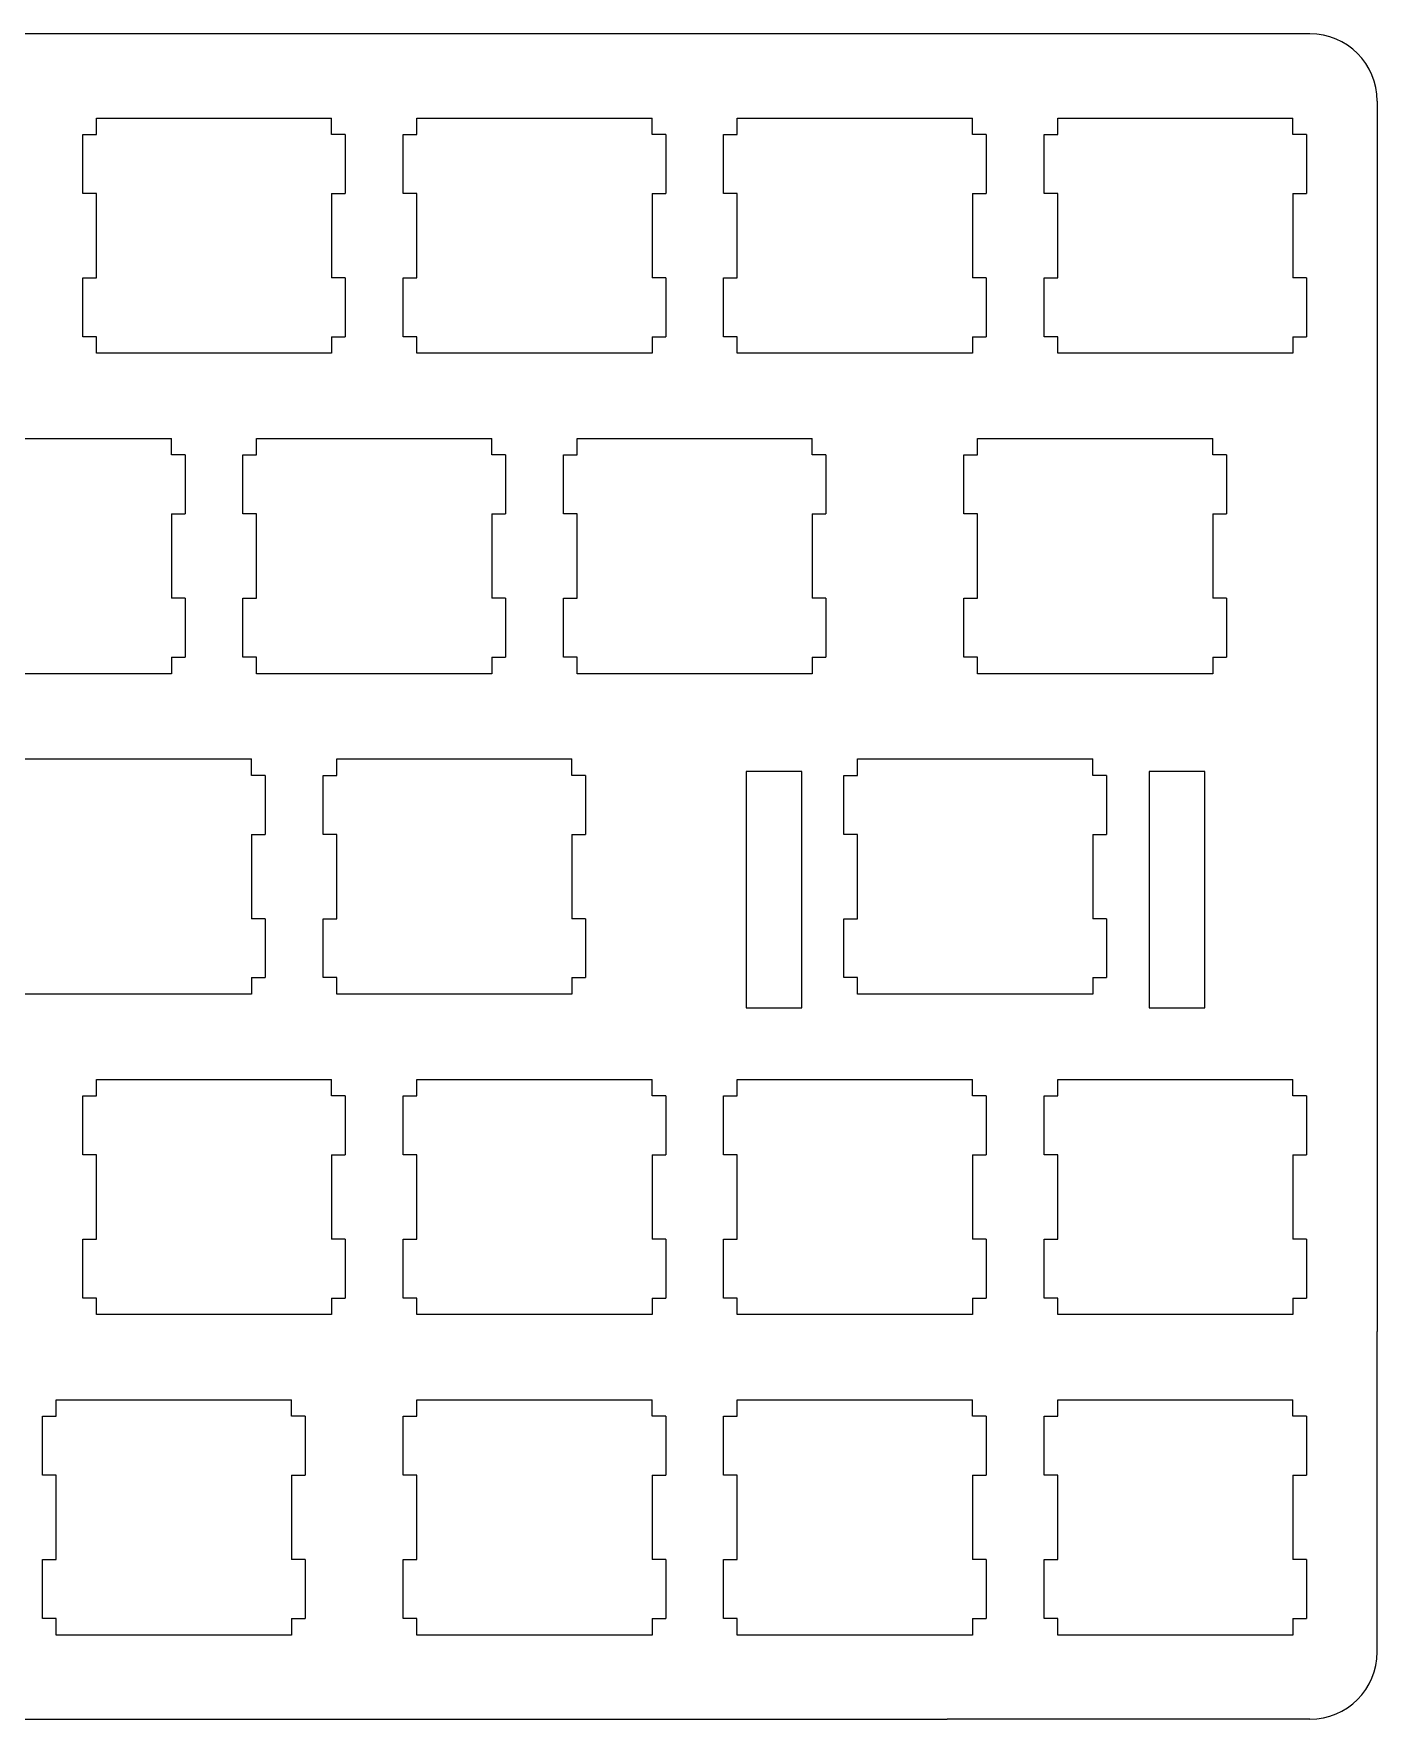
# Model space of a CAD drawing. Header units: millimetres. Extents: x 14 to 304, y 9 to 109.
# Drawn here: x 224.4 to 304.1, y 9.4 to 109.3 of the extents above; entities that cross this region are included whole.
import ezdxf

# ---------------------------------------------------------------- set-up
doc = ezdxf.new("R2010")
doc.units = ezdxf.units.MM
doc.layers.add('Layer_1', color=7, linetype='Continuous')

msp = doc.modelspace()

# ---------------------------------------------------------------- linework, layer by layer
at = {"layer": 'Layer_1', "linetype": 'ByBlock'}
for p, q in [((300.07, 109.313), (39.626, 109.31)), ((304.07, 105.313), (304.072, 32.37)), ((304.072, 13.37), (304.072, 32.37)), ((18.126, 9.37), (278.572, 9.37)), ((300.072, 9.37), (278.572, 9.37))]:
    msp.add_line(p, q, dxfattribs=at)
for points in [[(266.652, 65.563), (266.652, 51.563), (269.952, 51.563), (269.952, 65.563)], [(290.552, 65.563), (290.552, 51.563), (293.852, 51.563), (293.852, 65.563)]]:
    msp.add_lwpolyline(points, close=True, dxfattribs=at)
at = {"layer": 'Layer_1'}
for centre, start, end in [((300.07, 105.313), 0, 90), ((300.072, 13.37), 270, 0)]:
    msp.add_arc(centre, 4, start, end, dxfattribs=at)
at = {"layer": 'Layer_1', "linetype": 'ByBlock'}
for points in [[(228.127, 104.313), (228.127, 104.313), (242.072, 104.313), (242.072, 104.313)], [(228.127, 103.334), (228.127, 103.334), (228.127, 104.313), (228.127, 104.313)], [(242.072, 103.334), (242.072, 103.334), (242.072, 104.313), (242.072, 104.313)], [(247.127, 104.313), (247.127, 104.313), (261.072, 104.313), (261.072, 104.313)], [(247.127, 103.334), (247.127, 103.334), (247.127, 104.313), (247.127, 104.313)], [(261.072, 103.334), (261.072, 103.334), (261.072, 104.313), (261.072, 104.313)], [(266.127, 104.313), (266.127, 104.313), (280.072, 104.313), (280.072, 104.313)], [(266.127, 103.334), (266.127, 103.334), (266.127, 104.313), (266.127, 104.313)], [(280.072, 103.334), (280.072, 103.334), (280.072, 104.313), (280.072, 104.313)], [(285.127, 104.313), (285.127, 104.313), (299.072, 104.313), (299.072, 104.313)], [(285.127, 103.334), (285.127, 103.334), (285.127, 104.313), (285.127, 104.313)], [(299.072, 103.334), (299.072, 103.334), (299.072, 104.313), (299.072, 104.313)], [(227.315, 99.84), (227.315, 99.84), (227.315, 103.334), (227.315, 103.334)], [(227.315, 103.334), (227.315, 103.334), (228.127, 103.334), (228.127, 103.334)], [(242.883, 103.334), (242.883, 103.334), (242.072, 103.334), (242.072, 103.334)], [(242.883, 103.334), (242.883, 103.334), (242.883, 99.84), (242.883, 99.84)], [(246.315, 99.84), (246.315, 99.84), (246.315, 103.334), (246.315, 103.334)], [(246.315, 103.334), (246.315, 103.334), (247.127, 103.334), (247.127, 103.334)], [(261.883, 103.334), (261.883, 103.334), (261.072, 103.334), (261.072, 103.334)], [(261.883, 103.334), (261.883, 103.334), (261.883, 99.84), (261.883, 99.84)], [(265.315, 99.84), (265.315, 99.84), (265.315, 103.334), (265.315, 103.334)], [(265.315, 103.334), (265.315, 103.334), (266.127, 103.334), (266.127, 103.334)], [(280.883, 103.334), (280.883, 103.334), (280.072, 103.334), (280.072, 103.334)], [(280.883, 103.334), (280.883, 103.334), (280.883, 99.84), (280.883, 99.84)], [(284.315, 99.84), (284.315, 99.84), (284.315, 103.334), (284.315, 103.334)], [(284.315, 103.334), (284.315, 103.334), (285.127, 103.334), (285.127, 103.334)], [(299.883, 103.334), (299.883, 103.334), (299.072, 103.334), (299.072, 103.334)], [(299.883, 103.334), (299.883, 103.334), (299.883, 99.84), (299.883, 99.84)], [(228.127, 99.84), (228.127, 99.84), (227.315, 99.84), (227.315, 99.84)], [(228.127, 94.84), (228.127, 94.84), (228.127, 99.84), (228.127, 99.84)], [(242.072, 99.84), (242.072, 99.84), (242.072, 94.84), (242.072, 94.84)], [(242.072, 99.84), (242.072, 99.84), (242.883, 99.84), (242.883, 99.84)], [(247.127, 99.84), (247.127, 99.84), (246.315, 99.84), (246.315, 99.84)], [(247.127, 94.84), (247.127, 94.84), (247.127, 99.84), (247.127, 99.84)], [(261.072, 99.84), (261.072, 99.84), (261.072, 94.84), (261.072, 94.84)], [(261.072, 99.84), (261.072, 99.84), (261.883, 99.84), (261.883, 99.84)], [(266.127, 99.84), (266.127, 99.84), (265.315, 99.84), (265.315, 99.84)], [(266.127, 94.84), (266.127, 94.84), (266.127, 99.84), (266.127, 99.84)], [(280.072, 99.84), (280.072, 99.84), (280.072, 94.84), (280.072, 94.84)], [(280.072, 99.84), (280.072, 99.84), (280.883, 99.84), (280.883, 99.84)], [(285.127, 99.84), (285.127, 99.84), (284.315, 99.84), (284.315, 99.84)], [(285.127, 94.84), (285.127, 94.84), (285.127, 99.84), (285.127, 99.84)], [(299.072, 99.84), (299.072, 99.84), (299.072, 94.84), (299.072, 94.84)], [(299.072, 99.84), (299.072, 99.84), (299.883, 99.84), (299.883, 99.84)], [(227.315, 91.346), (227.315, 91.346), (227.315, 94.84), (227.315, 94.84)], [(227.315, 94.84), (227.315, 94.84), (228.127, 94.84), (228.127, 94.84)], [(242.883, 94.84), (242.883, 94.84), (242.072, 94.84), (242.072, 94.84)], [(242.883, 94.84), (242.883, 94.84), (242.883, 91.346), (242.883, 91.346)], [(246.315, 91.346), (246.315, 91.346), (246.315, 94.84), (246.315, 94.84)], [(246.315, 94.84), (246.315, 94.84), (247.127, 94.84), (247.127, 94.84)], [(261.883, 94.84), (261.883, 94.84), (261.072, 94.84), (261.072, 94.84)], [(261.883, 94.84), (261.883, 94.84), (261.883, 91.346), (261.883, 91.346)], [(265.315, 91.346), (265.315, 91.346), (265.315, 94.84), (265.315, 94.84)], [(265.315, 94.84), (265.315, 94.84), (266.127, 94.84), (266.127, 94.84)], [(280.883, 94.84), (280.883, 94.84), (280.072, 94.84), (280.072, 94.84)], [(280.883, 94.84), (280.883, 94.84), (280.883, 91.346), (280.883, 91.346)], [(284.315, 91.346), (284.315, 91.346), (284.315, 94.84), (284.315, 94.84)], [(284.315, 94.84), (284.315, 94.84), (285.127, 94.84), (285.127, 94.84)], [(299.883, 94.84), (299.883, 94.84), (299.072, 94.84), (299.072, 94.84)], [(299.883, 94.84), (299.883, 94.84), (299.883, 91.346), (299.883, 91.346)], [(228.127, 91.346), (228.127, 91.346), (227.315, 91.346), (227.315, 91.346)], [(228.127, 90.367), (228.127, 90.367), (228.127, 91.346), (228.127, 91.346)], [(242.072, 91.346), (242.072, 91.346), (242.883, 91.346), (242.883, 91.346)], [(242.072, 91.346), (242.072, 91.346), (242.072, 90.367), (242.072, 90.367)], [(247.127, 91.346), (247.127, 91.346), (246.315, 91.346), (246.315, 91.346)], [(247.127, 90.367), (247.127, 90.367), (247.127, 91.346), (247.127, 91.346)], [(261.072, 91.346), (261.072, 91.346), (261.883, 91.346), (261.883, 91.346)], [(261.072, 91.346), (261.072, 91.346), (261.072, 90.367), (261.072, 90.367)], [(266.127, 91.346), (266.127, 91.346), (265.315, 91.346), (265.315, 91.346)], [(266.127, 90.367), (266.127, 90.367), (266.127, 91.346), (266.127, 91.346)], [(280.072, 91.346), (280.072, 91.346), (280.883, 91.346), (280.883, 91.346)], [(280.072, 91.346), (280.072, 91.346), (280.072, 90.367), (280.072, 90.367)], [(285.127, 91.346), (285.127, 91.346), (284.315, 91.346), (284.315, 91.346)], [(285.127, 90.367), (285.127, 90.367), (285.127, 91.346), (285.127, 91.346)], [(299.072, 91.346), (299.072, 91.346), (299.883, 91.346), (299.883, 91.346)], [(299.072, 91.346), (299.072, 91.346), (299.072, 90.367), (299.072, 90.367)], [(242.072, 90.367), (242.072, 90.367), (228.127, 90.367), (228.127, 90.367)], [(261.072, 90.367), (261.072, 90.367), (247.127, 90.367), (247.127, 90.367)], [(280.072, 90.367), (280.072, 90.367), (266.127, 90.367), (266.127, 90.367)], [(299.072, 90.367), (299.072, 90.367), (285.127, 90.367), (285.127, 90.367)], [(218.627, 85.313), (218.627, 85.313), (232.572, 85.313), (232.572, 85.313)], [(232.572, 84.334), (232.572, 84.334), (232.572, 85.313), (232.572, 85.313)], [(237.627, 85.313), (237.627, 85.313), (251.572, 85.313), (251.572, 85.313)], [(237.627, 84.334), (237.627, 84.334), (237.627, 85.313), (237.627, 85.313)], [(251.572, 84.334), (251.572, 84.334), (251.572, 85.313), (251.572, 85.313)], [(256.627, 85.313), (256.627, 85.313), (270.572, 85.313), (270.572, 85.313)], [(256.627, 84.334), (256.627, 84.334), (256.627, 85.313), (256.627, 85.313)], [(270.572, 84.334), (270.572, 84.334), (270.572, 85.313), (270.572, 85.313)], [(280.377, 85.313), (280.377, 85.313), (294.322, 85.313), (294.322, 85.313)], [(280.377, 84.334), (280.377, 84.334), (280.377, 85.313), (280.377, 85.313)], [(294.322, 84.334), (294.322, 84.334), (294.322, 85.313), (294.322, 85.313)], [(233.383, 84.334), (233.383, 84.334), (232.572, 84.334), (232.572, 84.334)], [(233.383, 84.334), (233.383, 84.334), (233.383, 80.84), (233.383, 80.84)], [(236.815, 80.84), (236.815, 80.84), (236.815, 84.334), (236.815, 84.334)], [(236.815, 84.334), (236.815, 84.334), (237.627, 84.334), (237.627, 84.334)], [(252.383, 84.334), (252.383, 84.334), (251.572, 84.334), (251.572, 84.334)], [(252.383, 84.334), (252.383, 84.334), (252.383, 80.84), (252.383, 80.84)], [(255.815, 80.84), (255.815, 80.84), (255.815, 84.334), (255.815, 84.334)], [(255.815, 84.334), (255.815, 84.334), (256.627, 84.334), (256.627, 84.334)], [(271.383, 84.334), (271.383, 84.334), (270.572, 84.334), (270.572, 84.334)], [(271.383, 84.334), (271.383, 84.334), (271.383, 80.84), (271.383, 80.84)], [(279.565, 80.84), (279.565, 80.84), (279.565, 84.334), (279.565, 84.334)], [(279.565, 84.334), (279.565, 84.334), (280.377, 84.334), (280.377, 84.334)], [(295.133, 84.334), (295.133, 84.334), (294.322, 84.334), (294.322, 84.334)], [(295.133, 84.334), (295.133, 84.334), (295.133, 80.84), (295.133, 80.84)], [(232.572, 80.84), (232.572, 80.84), (232.572, 75.84), (232.572, 75.84)], [(232.572, 80.84), (232.572, 80.84), (233.383, 80.84), (233.383, 80.84)], [(237.627, 80.84), (237.627, 80.84), (236.815, 80.84), (236.815, 80.84)], [(237.627, 75.84), (237.627, 75.84), (237.627, 80.84), (237.627, 80.84)], [(251.572, 80.84), (251.572, 80.84), (251.572, 75.84), (251.572, 75.84)], [(251.572, 80.84), (251.572, 80.84), (252.383, 80.84), (252.383, 80.84)], [(256.627, 80.84), (256.627, 80.84), (255.815, 80.84), (255.815, 80.84)], [(256.627, 75.84), (256.627, 75.84), (256.627, 80.84), (256.627, 80.84)], [(270.572, 80.84), (270.572, 80.84), (270.572, 75.84), (270.572, 75.84)], [(270.572, 80.84), (270.572, 80.84), (271.383, 80.84), (271.383, 80.84)], [(280.377, 80.84), (280.377, 80.84), (279.565, 80.84), (279.565, 80.84)], [(280.377, 75.84), (280.377, 75.84), (280.377, 80.84), (280.377, 80.84)], [(294.322, 80.84), (294.322, 80.84), (294.322, 75.84), (294.322, 75.84)], [(294.322, 80.84), (294.322, 80.84), (295.133, 80.84), (295.133, 80.84)], [(233.383, 75.84), (233.383, 75.84), (232.572, 75.84), (232.572, 75.84)], [(233.383, 75.84), (233.383, 75.84), (233.383, 72.346), (233.383, 72.346)], [(236.815, 72.346), (236.815, 72.346), (236.815, 75.84), (236.815, 75.84)], [(236.815, 75.84), (236.815, 75.84), (237.627, 75.84), (237.627, 75.84)], [(252.383, 75.84), (252.383, 75.84), (251.572, 75.84), (251.572, 75.84)], [(252.383, 75.84), (252.383, 75.84), (252.383, 72.346), (252.383, 72.346)], [(255.815, 72.346), (255.815, 72.346), (255.815, 75.84), (255.815, 75.84)], [(255.815, 75.84), (255.815, 75.84), (256.627, 75.84), (256.627, 75.84)], [(271.383, 75.84), (271.383, 75.84), (270.572, 75.84), (270.572, 75.84)], [(271.383, 75.84), (271.383, 75.84), (271.383, 72.346), (271.383, 72.346)], [(279.565, 72.346), (279.565, 72.346), (279.565, 75.84), (279.565, 75.84)], [(279.565, 75.84), (279.565, 75.84), (280.377, 75.84), (280.377, 75.84)], [(295.133, 75.84), (295.133, 75.84), (294.322, 75.84), (294.322, 75.84)], [(295.133, 75.84), (295.133, 75.84), (295.133, 72.346), (295.133, 72.346)], [(232.572, 72.346), (232.572, 72.346), (233.383, 72.346), (233.383, 72.346)], [(232.572, 72.346), (232.572, 72.346), (232.572, 71.367), (232.572, 71.367)], [(237.627, 72.346), (237.627, 72.346), (236.815, 72.346), (236.815, 72.346)], [(237.627, 71.367), (237.627, 71.367), (237.627, 72.346), (237.627, 72.346)], [(251.572, 72.346), (251.572, 72.346), (252.383, 72.346), (252.383, 72.346)], [(251.572, 72.346), (251.572, 72.346), (251.572, 71.367), (251.572, 71.367)], [(256.627, 72.346), (256.627, 72.346), (255.815, 72.346), (255.815, 72.346)], [(256.627, 71.367), (256.627, 71.367), (256.627, 72.346), (256.627, 72.346)], [(270.572, 72.346), (270.572, 72.346), (271.383, 72.346), (271.383, 72.346)], [(270.572, 72.346), (270.572, 72.346), (270.572, 71.367), (270.572, 71.367)], [(280.377, 72.346), (280.377, 72.346), (279.565, 72.346), (279.565, 72.346)], [(280.377, 71.367), (280.377, 71.367), (280.377, 72.346), (280.377, 72.346)], [(294.322, 72.346), (294.322, 72.346), (295.133, 72.346), (295.133, 72.346)], [(294.322, 72.346), (294.322, 72.346), (294.322, 71.367), (294.322, 71.367)], [(232.572, 71.367), (232.572, 71.367), (218.627, 71.367), (218.627, 71.367)], [(251.572, 71.367), (251.572, 71.367), (237.627, 71.367), (237.627, 71.367)], [(270.572, 71.367), (270.572, 71.367), (256.627, 71.367), (256.627, 71.367)], [(294.322, 71.367), (294.322, 71.367), (280.377, 71.367), (280.377, 71.367)], [(223.377, 66.313), (223.377, 66.313), (237.322, 66.313), (237.322, 66.313)], [(237.322, 65.334), (237.322, 65.334), (237.322, 66.313), (237.322, 66.313)], [(242.377, 66.313), (242.377, 66.313), (256.322, 66.313), (256.322, 66.313)], [(242.377, 65.334), (242.377, 65.334), (242.377, 66.313), (242.377, 66.313)], [(256.322, 65.334), (256.322, 65.334), (256.322, 66.313), (256.322, 66.313)], [(273.252, 66.313), (273.252, 66.313), (287.197, 66.313), (287.197, 66.313)], [(273.252, 65.334), (273.252, 65.334), (273.252, 66.313), (273.252, 66.313)], [(287.197, 65.334), (287.197, 65.334), (287.197, 66.313), (287.197, 66.313)], [(238.133, 65.334), (238.133, 65.334), (237.322, 65.334), (237.322, 65.334)], [(238.133, 65.334), (238.133, 65.334), (238.133, 61.84), (238.133, 61.84)], [(241.565, 61.84), (241.565, 61.84), (241.565, 65.334), (241.565, 65.334)], [(241.565, 65.334), (241.565, 65.334), (242.377, 65.334), (242.377, 65.334)], [(257.133, 65.334), (257.133, 65.334), (256.322, 65.334), (256.322, 65.334)], [(257.133, 65.334), (257.133, 65.334), (257.133, 61.84), (257.133, 61.84)], [(272.44, 61.84), (272.44, 61.84), (272.44, 65.334), (272.44, 65.334)], [(272.44, 65.334), (272.44, 65.334), (273.252, 65.334), (273.252, 65.334)], [(288.008, 65.334), (288.008, 65.334), (287.197, 65.334), (287.197, 65.334)], [(288.008, 65.334), (288.008, 65.334), (288.008, 61.84), (288.008, 61.84)], [(237.322, 61.84), (237.322, 61.84), (237.322, 56.84), (237.322, 56.84)], [(237.322, 61.84), (237.322, 61.84), (238.133, 61.84), (238.133, 61.84)], [(242.377, 61.84), (242.377, 61.84), (241.565, 61.84), (241.565, 61.84)], [(242.377, 56.84), (242.377, 56.84), (242.377, 61.84), (242.377, 61.84)], [(256.322, 61.84), (256.322, 61.84), (256.322, 56.84), (256.322, 56.84)], [(256.322, 61.84), (256.322, 61.84), (257.133, 61.84), (257.133, 61.84)], [(273.252, 61.84), (273.252, 61.84), (272.44, 61.84), (272.44, 61.84)], [(273.252, 56.84), (273.252, 56.84), (273.252, 61.84), (273.252, 61.84)], [(287.197, 61.84), (287.197, 61.84), (287.197, 56.84), (287.197, 56.84)], [(287.197, 61.84), (287.197, 61.84), (288.008, 61.84), (288.008, 61.84)], [(238.133, 56.84), (238.133, 56.84), (237.322, 56.84), (237.322, 56.84)], [(238.133, 56.84), (238.133, 56.84), (238.133, 53.346), (238.133, 53.346)], [(241.565, 53.346), (241.565, 53.346), (241.565, 56.84), (241.565, 56.84)], [(241.565, 56.84), (241.565, 56.84), (242.377, 56.84), (242.377, 56.84)], [(257.133, 56.84), (257.133, 56.84), (256.322, 56.84), (256.322, 56.84)], [(257.133, 56.84), (257.133, 56.84), (257.133, 53.346), (257.133, 53.346)], [(272.44, 53.346), (272.44, 53.346), (272.44, 56.84), (272.44, 56.84)], [(272.44, 56.84), (272.44, 56.84), (273.252, 56.84), (273.252, 56.84)], [(288.008, 56.84), (288.008, 56.84), (287.197, 56.84), (287.197, 56.84)], [(288.008, 56.84), (288.008, 56.84), (288.008, 53.346), (288.008, 53.346)], [(237.322, 53.346), (237.322, 53.346), (238.133, 53.346), (238.133, 53.346)], [(237.322, 53.346), (237.322, 53.346), (237.322, 52.367), (237.322, 52.367)], [(242.377, 53.346), (242.377, 53.346), (241.565, 53.346), (241.565, 53.346)], [(242.377, 52.367), (242.377, 52.367), (242.377, 53.346), (242.377, 53.346)], [(256.322, 53.346), (256.322, 53.346), (257.133, 53.346), (257.133, 53.346)], [(256.322, 53.346), (256.322, 53.346), (256.322, 52.367), (256.322, 52.367)], [(273.252, 53.346), (273.252, 53.346), (272.44, 53.346), (272.44, 53.346)], [(273.252, 52.367), (273.252, 52.367), (273.252, 53.346), (273.252, 53.346)], [(287.197, 53.346), (287.197, 53.346), (288.008, 53.346), (288.008, 53.346)], [(287.197, 53.346), (287.197, 53.346), (287.197, 52.367), (287.197, 52.367)], [(237.322, 52.367), (237.322, 52.367), (223.377, 52.367), (223.377, 52.367)], [(256.322, 52.367), (256.322, 52.367), (242.377, 52.367), (242.377, 52.367)], [(287.197, 52.367), (287.197, 52.367), (273.252, 52.367), (273.252, 52.367)], [(228.127, 47.313), (228.127, 47.313), (242.072, 47.313), (242.072, 47.313)], [(228.127, 46.334), (228.127, 46.334), (228.127, 47.313), (228.127, 47.313)], [(242.072, 46.334), (242.072, 46.334), (242.072, 47.313), (242.072, 47.313)], [(247.127, 47.313), (247.127, 47.313), (261.072, 47.313), (261.072, 47.313)], [(247.127, 46.334), (247.127, 46.334), (247.127, 47.313), (247.127, 47.313)], [(261.072, 46.334), (261.072, 46.334), (261.072, 47.313), (261.072, 47.313)], [(266.127, 47.313), (266.127, 47.313), (280.072, 47.313), (280.072, 47.313)], [(266.127, 46.334), (266.127, 46.334), (266.127, 47.313), (266.127, 47.313)], [(280.072, 46.334), (280.072, 46.334), (280.072, 47.313), (280.072, 47.313)], [(285.127, 47.313), (285.127, 47.313), (299.072, 47.313), (299.072, 47.313)], [(285.127, 46.334), (285.127, 46.334), (285.127, 47.313), (285.127, 47.313)], [(299.072, 46.334), (299.072, 46.334), (299.072, 47.313), (299.072, 47.313)], [(227.315, 42.84), (227.315, 42.84), (227.315, 46.334), (227.315, 46.334)], [(227.315, 46.334), (227.315, 46.334), (228.127, 46.334), (228.127, 46.334)], [(242.883, 46.334), (242.883, 46.334), (242.072, 46.334), (242.072, 46.334)], [(242.883, 46.334), (242.883, 46.334), (242.883, 42.84), (242.883, 42.84)], [(246.315, 42.84), (246.315, 42.84), (246.315, 46.334), (246.315, 46.334)], [(246.315, 46.334), (246.315, 46.334), (247.127, 46.334), (247.127, 46.334)], [(261.883, 46.334), (261.883, 46.334), (261.072, 46.334), (261.072, 46.334)], [(261.883, 46.334), (261.883, 46.334), (261.883, 42.84), (261.883, 42.84)], [(265.315, 42.84), (265.315, 42.84), (265.315, 46.334), (265.315, 46.334)], [(265.315, 46.334), (265.315, 46.334), (266.127, 46.334), (266.127, 46.334)], [(280.883, 46.334), (280.883, 46.334), (280.072, 46.334), (280.072, 46.334)], [(280.883, 46.334), (280.883, 46.334), (280.883, 42.84), (280.883, 42.84)], [(284.315, 42.84), (284.315, 42.84), (284.315, 46.334), (284.315, 46.334)], [(284.315, 46.334), (284.315, 46.334), (285.127, 46.334), (285.127, 46.334)], [(299.883, 46.334), (299.883, 46.334), (299.072, 46.334), (299.072, 46.334)], [(299.883, 46.334), (299.883, 46.334), (299.883, 42.84), (299.883, 42.84)], [(228.127, 42.84), (228.127, 42.84), (227.315, 42.84), (227.315, 42.84)], [(228.127, 37.84), (228.127, 37.84), (228.127, 42.84), (228.127, 42.84)], [(242.072, 42.84), (242.072, 42.84), (242.072, 37.84), (242.072, 37.84)], [(242.072, 42.84), (242.072, 42.84), (242.883, 42.84), (242.883, 42.84)], [(247.127, 42.84), (247.127, 42.84), (246.315, 42.84), (246.315, 42.84)], [(247.127, 37.84), (247.127, 37.84), (247.127, 42.84), (247.127, 42.84)], [(261.072, 42.84), (261.072, 42.84), (261.072, 37.84), (261.072, 37.84)], [(261.072, 42.84), (261.072, 42.84), (261.883, 42.84), (261.883, 42.84)], [(266.127, 42.84), (266.127, 42.84), (265.315, 42.84), (265.315, 42.84)], [(266.127, 37.84), (266.127, 37.84), (266.127, 42.84), (266.127, 42.84)], [(280.072, 42.84), (280.072, 42.84), (280.072, 37.84), (280.072, 37.84)], [(280.072, 42.84), (280.072, 42.84), (280.883, 42.84), (280.883, 42.84)], [(285.127, 42.84), (285.127, 42.84), (284.315, 42.84), (284.315, 42.84)], [(285.127, 37.84), (285.127, 37.84), (285.127, 42.84), (285.127, 42.84)], [(299.072, 42.84), (299.072, 42.84), (299.072, 37.84), (299.072, 37.84)], [(299.072, 42.84), (299.072, 42.84), (299.883, 42.84), (299.883, 42.84)], [(227.315, 34.346), (227.315, 34.346), (227.315, 37.84), (227.315, 37.84)], [(227.315, 37.84), (227.315, 37.84), (228.127, 37.84), (228.127, 37.84)], [(242.883, 37.84), (242.883, 37.84), (242.072, 37.84), (242.072, 37.84)], [(242.883, 37.84), (242.883, 37.84), (242.883, 34.346), (242.883, 34.346)], [(246.315, 34.346), (246.315, 34.346), (246.315, 37.84), (246.315, 37.84)], [(246.315, 37.84), (246.315, 37.84), (247.127, 37.84), (247.127, 37.84)], [(261.883, 37.84), (261.883, 37.84), (261.072, 37.84), (261.072, 37.84)], [(261.883, 37.84), (261.883, 37.84), (261.883, 34.346), (261.883, 34.346)], [(265.315, 34.346), (265.315, 34.346), (265.315, 37.84), (265.315, 37.84)], [(265.315, 37.84), (265.315, 37.84), (266.127, 37.84), (266.127, 37.84)], [(280.883, 37.84), (280.883, 37.84), (280.072, 37.84), (280.072, 37.84)], [(280.883, 37.84), (280.883, 37.84), (280.883, 34.346), (280.883, 34.346)], [(284.315, 34.346), (284.315, 34.346), (284.315, 37.84), (284.315, 37.84)], [(284.315, 37.84), (284.315, 37.84), (285.127, 37.84), (285.127, 37.84)], [(299.883, 37.84), (299.883, 37.84), (299.072, 37.84), (299.072, 37.84)], [(299.883, 37.84), (299.883, 37.84), (299.883, 34.346), (299.883, 34.346)], [(228.127, 34.346), (228.127, 34.346), (227.315, 34.346), (227.315, 34.346)], [(228.127, 33.367), (228.127, 33.367), (228.127, 34.346), (228.127, 34.346)], [(242.072, 34.346), (242.072, 34.346), (242.883, 34.346), (242.883, 34.346)], [(242.072, 34.346), (242.072, 34.346), (242.072, 33.367), (242.072, 33.367)], [(247.127, 34.346), (247.127, 34.346), (246.315, 34.346), (246.315, 34.346)], [(247.127, 33.367), (247.127, 33.367), (247.127, 34.346), (247.127, 34.346)], [(261.072, 34.346), (261.072, 34.346), (261.883, 34.346), (261.883, 34.346)], [(261.072, 34.346), (261.072, 34.346), (261.072, 33.367), (261.072, 33.367)], [(266.127, 34.346), (266.127, 34.346), (265.315, 34.346), (265.315, 34.346)], [(266.127, 33.367), (266.127, 33.367), (266.127, 34.346), (266.127, 34.346)], [(280.072, 34.346), (280.072, 34.346), (280.883, 34.346), (280.883, 34.346)], [(280.072, 34.346), (280.072, 34.346), (280.072, 33.367), (280.072, 33.367)], [(285.127, 34.346), (285.127, 34.346), (284.315, 34.346), (284.315, 34.346)], [(285.127, 33.367), (285.127, 33.367), (285.127, 34.346), (285.127, 34.346)], [(299.072, 34.346), (299.072, 34.346), (299.883, 34.346), (299.883, 34.346)], [(299.072, 34.346), (299.072, 34.346), (299.072, 33.367), (299.072, 33.367)], [(242.072, 33.367), (242.072, 33.367), (228.127, 33.367), (228.127, 33.367)], [(261.072, 33.367), (261.072, 33.367), (247.127, 33.367), (247.127, 33.367)], [(280.072, 33.367), (280.072, 33.367), (266.127, 33.367), (266.127, 33.367)], [(299.072, 33.367), (299.072, 33.367), (285.127, 33.367), (285.127, 33.367)], [(225.752, 28.313), (225.752, 28.313), (239.697, 28.313), (239.697, 28.313)], [(225.752, 27.334), (225.752, 27.334), (225.752, 28.313), (225.752, 28.313)], [(239.697, 27.334), (239.697, 27.334), (239.697, 28.313), (239.697, 28.313)], [(247.127, 28.313), (247.127, 28.313), (261.072, 28.313), (261.072, 28.313)], [(247.127, 27.334), (247.127, 27.334), (247.127, 28.313), (247.127, 28.313)], [(261.072, 27.334), (261.072, 27.334), (261.072, 28.313), (261.072, 28.313)], [(266.127, 28.313), (266.127, 28.313), (280.072, 28.313), (280.072, 28.313)], [(266.127, 27.334), (266.127, 27.334), (266.127, 28.313), (266.127, 28.313)], [(280.072, 27.334), (280.072, 27.334), (280.072, 28.313), (280.072, 28.313)], [(285.127, 28.313), (285.127, 28.313), (299.072, 28.313), (299.072, 28.313)], [(285.127, 27.334), (285.127, 27.334), (285.127, 28.313), (285.127, 28.313)], [(299.072, 27.334), (299.072, 27.334), (299.072, 28.313), (299.072, 28.313)], [(224.94, 23.84), (224.94, 23.84), (224.94, 27.334), (224.94, 27.334)], [(224.94, 27.334), (224.94, 27.334), (225.752, 27.334), (225.752, 27.334)], [(240.508, 27.334), (240.508, 27.334), (239.697, 27.334), (239.697, 27.334)], [(240.508, 27.334), (240.508, 27.334), (240.508, 23.84), (240.508, 23.84)], [(246.315, 23.84), (246.315, 23.84), (246.315, 27.334), (246.315, 27.334)], [(246.315, 27.334), (246.315, 27.334), (247.127, 27.334), (247.127, 27.334)], [(261.883, 27.334), (261.883, 27.334), (261.072, 27.334), (261.072, 27.334)], [(261.883, 27.334), (261.883, 27.334), (261.883, 23.84), (261.883, 23.84)], [(265.315, 23.84), (265.315, 23.84), (265.315, 27.334), (265.315, 27.334)], [(265.315, 27.334), (265.315, 27.334), (266.127, 27.334), (266.127, 27.334)], [(280.883, 27.334), (280.883, 27.334), (280.072, 27.334), (280.072, 27.334)], [(280.883, 27.334), (280.883, 27.334), (280.883, 23.84), (280.883, 23.84)], [(284.315, 23.84), (284.315, 23.84), (284.315, 27.334), (284.315, 27.334)], [(284.315, 27.334), (284.315, 27.334), (285.127, 27.334), (285.127, 27.334)], [(299.883, 27.334), (299.883, 27.334), (299.072, 27.334), (299.072, 27.334)], [(299.883, 27.334), (299.883, 27.334), (299.883, 23.84), (299.883, 23.84)], [(225.752, 23.84), (225.752, 23.84), (224.94, 23.84), (224.94, 23.84)], [(225.752, 18.84), (225.752, 18.84), (225.752, 23.84), (225.752, 23.84)], [(239.697, 23.84), (239.697, 23.84), (239.697, 18.84), (239.697, 18.84)], [(239.697, 23.84), (239.697, 23.84), (240.508, 23.84), (240.508, 23.84)], [(247.127, 23.84), (247.127, 23.84), (246.315, 23.84), (246.315, 23.84)], [(247.127, 18.84), (247.127, 18.84), (247.127, 23.84), (247.127, 23.84)], [(261.072, 23.84), (261.072, 23.84), (261.072, 18.84), (261.072, 18.84)], [(261.072, 23.84), (261.072, 23.84), (261.883, 23.84), (261.883, 23.84)], [(266.127, 23.84), (266.127, 23.84), (265.315, 23.84), (265.315, 23.84)], [(266.127, 18.84), (266.127, 18.84), (266.127, 23.84), (266.127, 23.84)], [(280.072, 23.84), (280.072, 23.84), (280.072, 18.84), (280.072, 18.84)], [(280.072, 23.84), (280.072, 23.84), (280.883, 23.84), (280.883, 23.84)], [(285.127, 23.84), (285.127, 23.84), (284.315, 23.84), (284.315, 23.84)], [(285.127, 18.84), (285.127, 18.84), (285.127, 23.84), (285.127, 23.84)], [(299.072, 23.84), (299.072, 23.84), (299.072, 18.84), (299.072, 18.84)], [(299.072, 23.84), (299.072, 23.84), (299.883, 23.84), (299.883, 23.84)], [(224.94, 15.346), (224.94, 15.346), (224.94, 18.84), (224.94, 18.84)], [(224.94, 18.84), (224.94, 18.84), (225.752, 18.84), (225.752, 18.84)], [(240.508, 18.84), (240.508, 18.84), (239.697, 18.84), (239.697, 18.84)], [(240.508, 18.84), (240.508, 18.84), (240.508, 15.346), (240.508, 15.346)], [(246.315, 15.346), (246.315, 15.346), (246.315, 18.84), (246.315, 18.84)], [(246.315, 18.84), (246.315, 18.84), (247.127, 18.84), (247.127, 18.84)], [(261.883, 18.84), (261.883, 18.84), (261.072, 18.84), (261.072, 18.84)], [(261.883, 18.84), (261.883, 18.84), (261.883, 15.346), (261.883, 15.346)], [(265.315, 15.346), (265.315, 15.346), (265.315, 18.84), (265.315, 18.84)], [(265.315, 18.84), (265.315, 18.84), (266.127, 18.84), (266.127, 18.84)], [(280.883, 18.84), (280.883, 18.84), (280.072, 18.84), (280.072, 18.84)], [(280.883, 18.84), (280.883, 18.84), (280.883, 15.346), (280.883, 15.346)], [(284.315, 15.346), (284.315, 15.346), (284.315, 18.84), (284.315, 18.84)], [(284.315, 18.84), (284.315, 18.84), (285.127, 18.84), (285.127, 18.84)], [(299.883, 18.84), (299.883, 18.84), (299.072, 18.84), (299.072, 18.84)], [(299.883, 18.84), (299.883, 18.84), (299.883, 15.346), (299.883, 15.346)], [(225.752, 15.346), (225.752, 15.346), (224.94, 15.346), (224.94, 15.346)], [(225.752, 14.367), (225.752, 14.367), (225.752, 15.346), (225.752, 15.346)], [(239.697, 15.346), (239.697, 15.346), (240.508, 15.346), (240.508, 15.346)], [(239.697, 15.346), (239.697, 15.346), (239.697, 14.367), (239.697, 14.367)], [(247.127, 15.346), (247.127, 15.346), (246.315, 15.346), (246.315, 15.346)], [(247.127, 14.367), (247.127, 14.367), (247.127, 15.346), (247.127, 15.346)], [(261.072, 15.346), (261.072, 15.346), (261.883, 15.346), (261.883, 15.346)], [(261.072, 15.346), (261.072, 15.346), (261.072, 14.367), (261.072, 14.367)], [(266.127, 15.346), (266.127, 15.346), (265.315, 15.346), (265.315, 15.346)], [(266.127, 14.367), (266.127, 14.367), (266.127, 15.346), (266.127, 15.346)], [(280.072, 15.346), (280.072, 15.346), (280.883, 15.346), (280.883, 15.346)], [(280.072, 15.346), (280.072, 15.346), (280.072, 14.367), (280.072, 14.367)], [(285.127, 15.346), (285.127, 15.346), (284.315, 15.346), (284.315, 15.346)], [(285.127, 14.367), (285.127, 14.367), (285.127, 15.346), (285.127, 15.346)], [(299.072, 15.346), (299.072, 15.346), (299.883, 15.346), (299.883, 15.346)], [(299.072, 15.346), (299.072, 15.346), (299.072, 14.367), (299.072, 14.367)], [(239.697, 14.367), (239.697, 14.367), (225.752, 14.367), (225.752, 14.367)], [(261.072, 14.367), (261.072, 14.367), (247.127, 14.367), (247.127, 14.367)], [(280.072, 14.367), (280.072, 14.367), (266.127, 14.367), (266.127, 14.367)], [(299.072, 14.367), (299.072, 14.367), (285.127, 14.367), (285.127, 14.367)]]:
    msp.add_open_spline(points, degree=3, dxfattribs=at)

doc.saveas('drawing.dxf')
